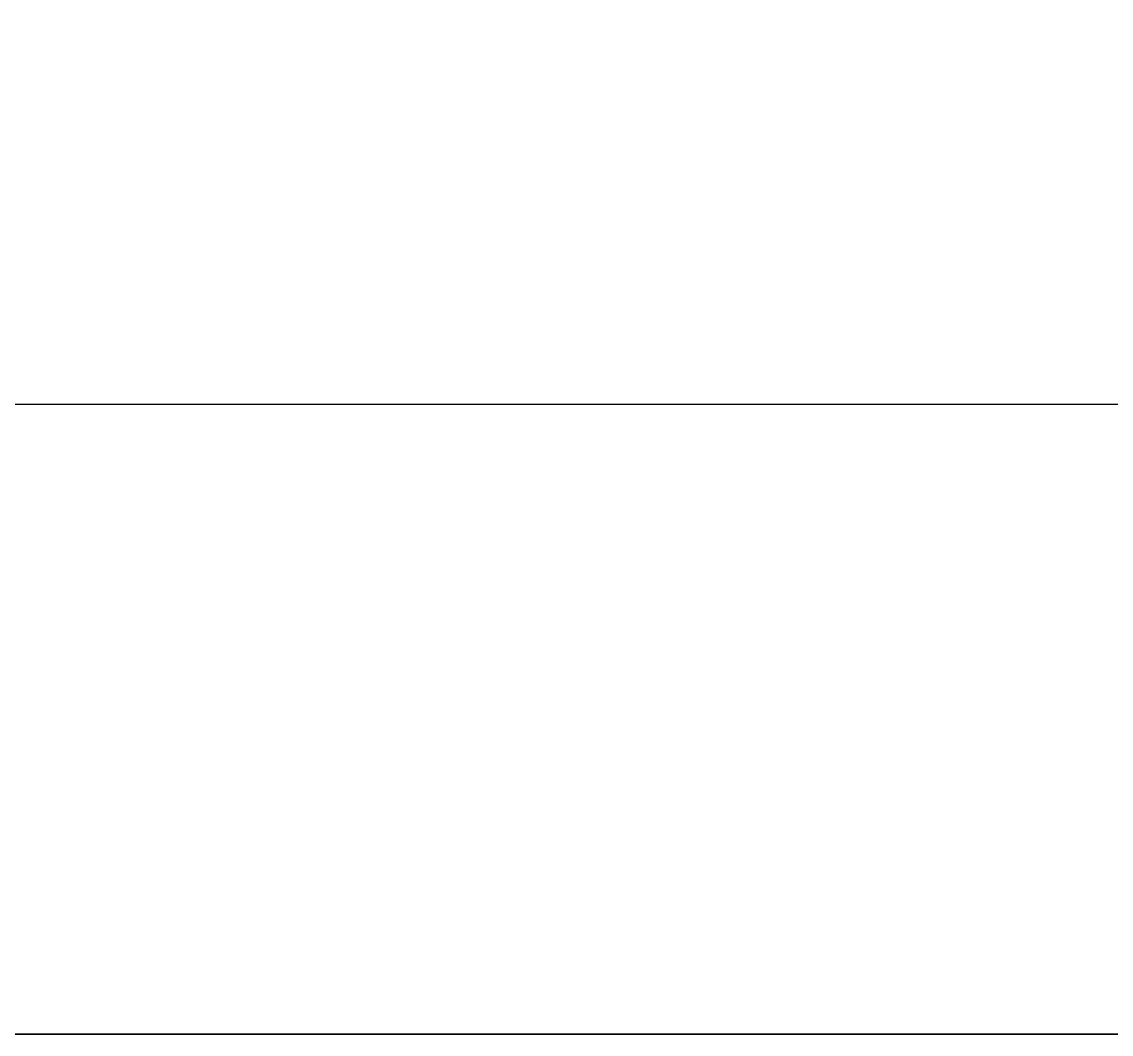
# Model space of a CAD drawing. Header units: millimetres. Extents: x 12351878 to 12381578, y 696206 to 738256.
# Drawn here: x 12356709 to 12356769.5, y 715298.5 to 715354.7 of the extents above; entities that cross this region are included whole.
import ezdxf

# ---------------------------------------------------------------- set-up
doc = ezdxf.new("R2010")
doc.units = ezdxf.units.MM
doc.header["$LTSCALE"] = 1000
doc.linetypes.add('DOTE', pattern=[2.4200000000000004, 2, -0.2, 0.02, -0.2])
for name, color, linetype in [('DOTE', 16, 'DOTE'), ('EXTRUSION-V', 141, 'Continuous'), ('SYMBOL', 7, 'Continuous')]:
    doc.layers.add(name, color=color, linetype=linetype)

# ---------------------------------------------------------------- blocks, each defined once
blk = doc.blocks.new('bnc01')
at = {"layer": 'EXTRUSION-V', "elevation": -6.694355303533295e-08}
blk.add_lwpolyline([(3037, 4709.328940968029), (3037, 2725.571656773682), (3176.999994784594, 2725.571656773682)], dxfattribs=at)
blk = doc.blocks.new('apqs03')
at = {"layer": 'EXTRUSION-V'}
blk.add_line((3179.911766150966, -2974.428343226318, -6.694355303533295e-08), (3037, -2974.428343226318, -6.694355303533295e-08), dxfattribs=at)

msp = doc.modelspace()

# ---------------------------------------------------------------- linework, layer by layer
at = {"layer": 'DOTE'}
msp.add_line((12353989.5, 715333.5), (12361333.5, 715333.5), dxfattribs=at)

# ---------------------------------------------------------------- block references
at = {"layer": 'SYMBOL'}
for name, p in [('apqs03', (12353597.50000522, 718272.9283430666)), ('bnc01', (12353597.50000522, 712572.9283430666))]:
    msp.add_blockref(name, p, dxfattribs=at)

doc.saveas('drawing.dxf')
